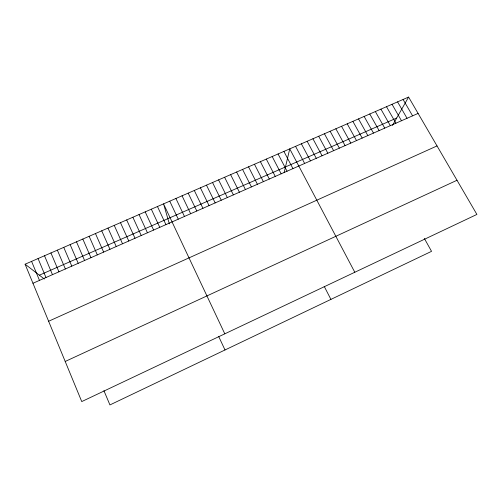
<?xml version="1.0" encoding="UTF-8"?>
<svg xmlns="http://www.w3.org/2000/svg" width="502" height="502" viewBox="0 0 502 502"><rect width="100%" height="100%" fill="white"/><g stroke="black" fill="none" stroke-linecap="round" stroke-linejoin="round"><path stroke-width="0.75" d="M284.132 172.606L289.748 148.868L354.801 272.253M392.489 125.425L408.59 97.074L476.9 214.429L81.744 401.581L25.1 264.209L408.59 97.074M65.204 361.465L457.015 180.262M48.619 321.255L437.029 145.925M32.956 283.266L418.103 113.414M39.369 275.184L396.68 118.039M25.1 264.209L44.352 279.018M403.087 99.471L412.581 115.849M397.571 101.875L407.04 118.29M392.037 104.29L401.487 120.744M386.49 106.706L395.915 123.197M380.924 109.129L390.33 125.657M375.345 111.563L384.733 128.129M369.754 113.998L379.117 130.608M364.138 116.445L373.482 133.093M358.516 118.899L367.834 135.584M424.322 238.412L431.544 251.339L109.932 404.926L103.92 390.669M352.875 121.358L362.174 138.081M347.215 123.825L356.495 140.585M341.542 126.297L350.798 143.095M335.851 128.776L345.081 145.618M330.147 131.26L339.358 148.14M324.424 133.758L333.61 150.675M318.682 136.255L327.85 153.217M312.928 138.765L322.071 155.764M307.161 141.282L316.279 158.318M301.369 143.804L310.468 160.885M295.565 146.333L304.639 163.451M283.906 151.416L292.936 168.616M278.058 153.963L287.056 171.207M272.184 156.524L281.158 173.805M266.298 159.09L275.247 176.415M260.394 161.663L269.317 179.032M324.21 286.353L330.918 299.393M254.47 164.242L263.374 181.649M248.534 166.833L257.407 184.284M242.573 169.431L251.427 186.92M236.605 172.029L245.428 189.568M230.613 174.64L239.41 192.216M224.601 177.262L233.38 194.876M218.577 179.885L227.324 197.55M212.534 182.521L221.256 200.223M206.473 185.163L215.17 202.908M200.398 187.811L209.064 205.6M194.299 190.465L202.946 208.299M188.187 193.132L196.803 211.009M182.057 195.805L190.647 213.726M175.907 198.485L184.466 216.45M169.739 201.17L178.273 219.179M224.796 333.83L163.552 203.868L169.356 223.867M218.627 336.353L225.009 349.969M157.452 206.529L165.93 224.626M151.328 209.196L159.78 227.337M145.191 211.869L153.618 230.054M139.041 214.555L147.437 232.784M132.867 217.24L141.231 235.513M126.673 219.939L135.013 238.262M120.467 222.65L128.776 241.01M114.236 225.36L122.519 243.771M107.993 228.084L116.244 246.538M101.73 230.813L109.957 249.312M95.449 233.549L103.644 252.092M89.143 236.298L97.313 254.884M82.824 239.052L90.962 257.689M76.486 241.813L84.593 260.494M70.129 244.587L78.205 263.312M63.754 247.367L71.799 266.135M57.36 250.153L65.373 268.972M50.947 252.945L58.929 271.814M44.515 255.75L52.465 274.663M38.064 258.561L45.983 277.524M31.588 261.385L39.482 280.392"/></g></svg>
